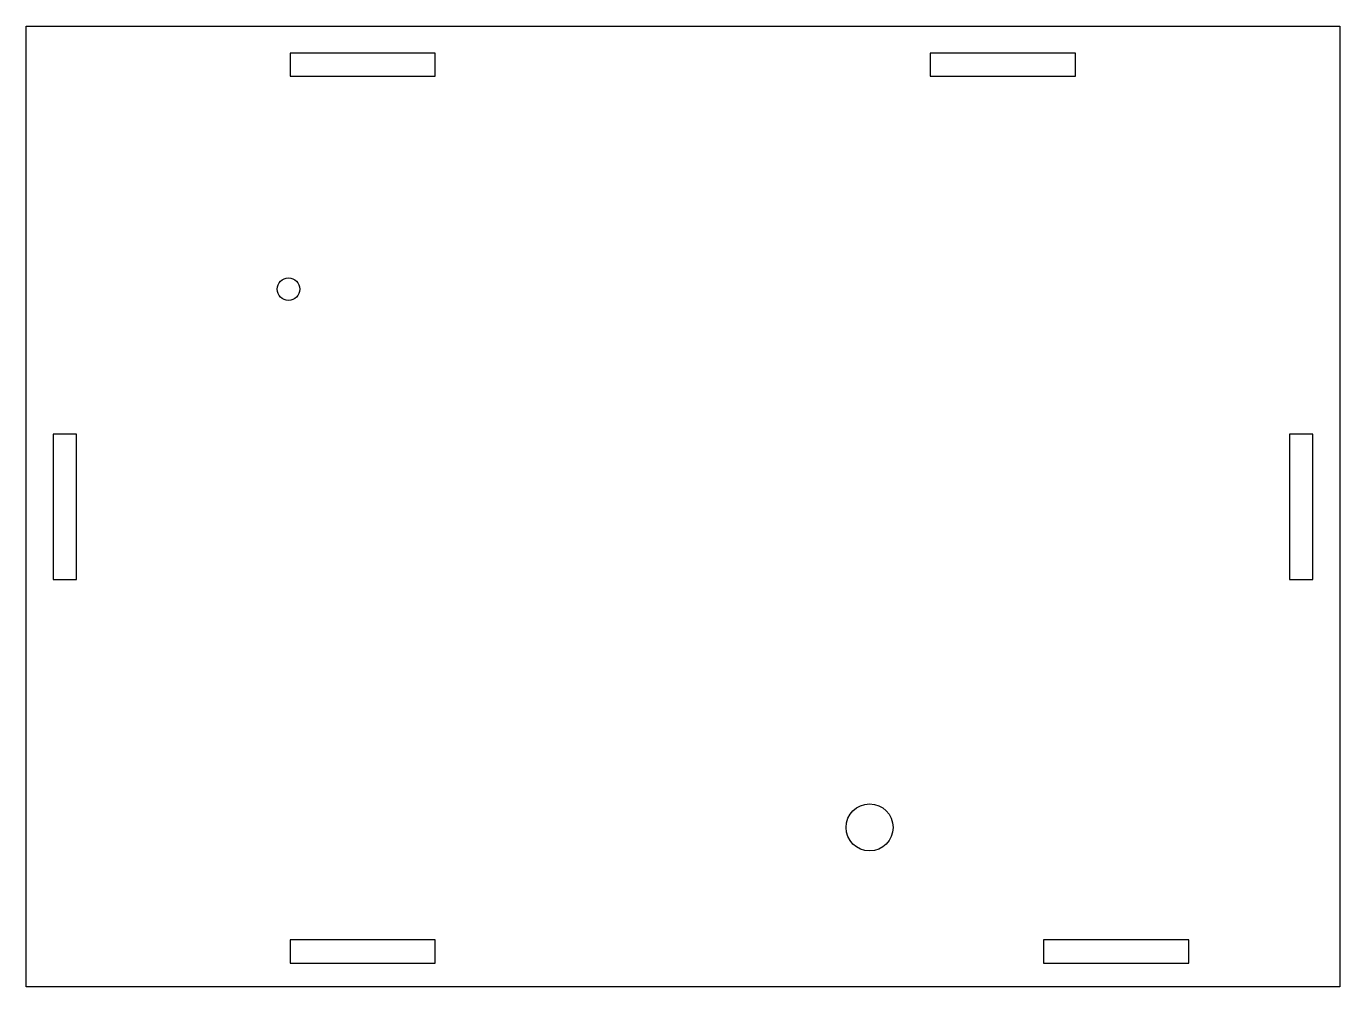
# Model space of a CAD drawing. Header units: millimetres. Extents: x 0 to 186, y 0 to 136.
import ezdxf

# ---------------------------------------------------------------- set-up
doc = ezdxf.new("R2010")
doc.units = ezdxf.units.MM
doc.layers.get('0').update_dxf_attribs({"linetype": 'CONTINUOUS'})

msp = doc.modelspace()

# ---------------------------------------------------------------- linework, layer by layer
for points in [[(186.26, 0), (0, 0), (0, 136.3), (186.26, 136.3)], [(37.4, 129.2), (58, 129.2), (58, 132.5), (37.4, 132.5)], [(128.2, 129.2), (148.8, 129.2), (148.8, 132.5), (128.2, 132.5)], [(7.1, 57.8), (7.1, 78.4), (3.8, 78.4), (3.8, 57.8)], [(182.46, 57.8), (182.46, 78.4), (179.16, 78.4), (179.16, 57.8)], [(58, 6.66), (37.4, 6.66), (37.4, 3.36), (58, 3.36)], [(164.86, 6.66), (144.26, 6.66), (144.26, 3.36), (164.86, 3.36)]]:
    msp.add_lwpolyline(points, close=True)
for centre, radius in [((37.2, 99), 1.6), ((119.59, 22.61), 3.34)]:
    msp.add_circle(centre, radius)

doc.saveas('drawing.dxf')
